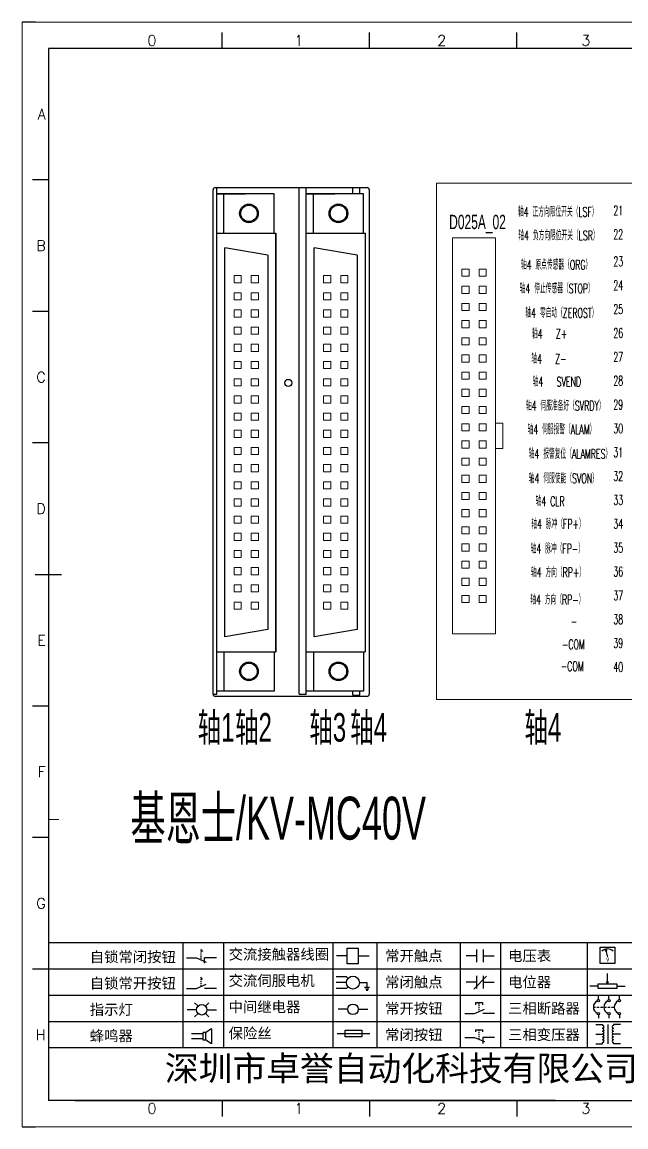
# Model space of a CAD drawing. Header units: millimetres. Extents: x 15130 to 37766, y 5931 to 11073.
# Drawn here: x 22576.8 to 22703.4, y 9752 to 9983.5 of the extents above; entities that cross this region are included whole.
import ezdxf
from ezdxf.enums import TextEntityAlignment as Align

# ---------------------------------------------------------------- set-up
doc = ezdxf.new("R2010")
doc.units = ezdxf.units.MM
doc.layers.add('1', color=3, linetype='Continuous', lineweight=20)
doc.layers.add('Dimension', color=3, linetype='Continuous', lineweight=13)
doc.layers.add('AE_BOR', color=1, linetype='Continuous')
doc.layers.add('Z_OM_GAIKEI', color=7, linetype='Continuous')
doc.styles.get("Standard").update_dxf_attribs({"font": ''})
doc.styles.add('WD', font='romans.shx', dxfattribs={"bigfont": 'gbcbig.shx'})
doc.styles.add('样式 8', font='arial.ttf')
doc.styles.add('汉字', font='')
doc.styles.get('Standard').set_extended_font_data('SimSun')
doc.styles.get('汉字').set_extended_font_data('新宋体')

# ---------------------------------------------------------------- blocks, each defined once
blk = doc.blocks.new('*U8')
at = {"linetype": 'ByBlock'}
for p, q in [((-1909.23, -780.45), (-1909.23, -780.67)), ((-1909.23, -780.45), (-1908.92, -780.84)), ((-1909.23, -780.84), (-1909.23, -781.05)), ((-1911.92, -782.07), (-1910.06, -782.07)), ((-1910.06, -782.07), (-1908.18, -782.88)), ((-1909.23, -781.23), (-1909.23, -781.44)), ((-1909.23, -781.61), (-1909.23, -781.83)), ((-1909.23, -782), (-1909.23, -782.21)), ((-1909.23, -782.38), (-1909.23, -782.43)), ((-1908.52, -783.07), (-1908.52, -782.07)), ((-1906.25, -782.07), (-1908.52, -782.07))]:
    blk.add_line(p, q, dxfattribs=at)
blk = doc.blocks.new('*U11')
at = {"linetype": 'ByBlock'}
for p, q in [((-1908.88, -791.17), (-1909.23, -790.71)), ((-1909.23, -790.71), (-1909.23, -790.92)), ((-1909.23, -791.09), (-1909.23, -791.31)), ((-1909.23, -791.48), (-1909.23, -791.69)), ((-1911.92, -792.89), (-1910.06, -792.89)), ((-1910.06, -792.89), (-1908.18, -792.08)), ((-1909.23, -791.86), (-1909.23, -792.08)), ((-1909.23, -792.25), (-1909.23, -792.47)), ((-1906.25, -792.89), (-1908.52, -792.89))]:
    blk.add_line(p, q, dxfattribs=at)
blk = doc.blocks.new('蜂鸣器')
at = {"linetype": 'ByBlock'}
for p, q in [((-1907.17, -795.53), (-1908.25, -796.26)), ((-1907.17, -795.53), (-1907.17, -798.41)), ((-1908.8, -796.48), (-1911.01, -796.48)), ((-1908.8, -797.46), (-1911.01, -797.46)), ((-1908.25, -796.26), (-1908.8, -796.26)), ((-1908.8, -797.68), (-1908.8, -796.26)), ((-1908.25, -797.68), (-1908.8, -797.68)), ((-1908.25, -797.68), (-1908.25, -796.26)), ((-1907.17, -798.41), (-1908.25, -797.68))]:
    blk.add_line(p, q, dxfattribs=at)
blk = doc.blocks.new('指示灯')
at = {"linetype": 'ByBlock'}
for p, q in [((-1854.25, -776.92), (-1856.06, -776.92)), ((-1854.62, -775.59), (-1853.97, -776.23)), ((-1851.9, -775.59), (-1852.54, -776.23)), ((-1852.26, -776.92), (-1850.45, -776.92)), ((-1854.62, -778.25), (-1853.97, -777.61)), ((-1851.9, -778.25), (-1852.54, -777.61))]:
    blk.add_line(p, q, dxfattribs=at)
blk.add_circle((-1853.26, -776.92), 0.992, dxfattribs=at)
blk = doc.blocks.new('交流接触器线圈')
at = {"linetype": 'ByBlock'}
for p, q in [((-1880.82, -781.77), (-1882.87, -781.77)), ((-1878.72, -781.77), (-1876.67, -781.77))]:
    blk.add_line(p, q, dxfattribs=at)
blk.add_lwpolyline([(-1880.82, -780.28), (-1878.72, -780.28), (-1878.72, -783.26), (-1880.82, -783.26)], close=True, dxfattribs=at)
blk = doc.blocks.new('交流伺服电机')
at = {"linetype": 'ByBlock'}
for p, q in [((-1880.97, -785.75), (-1882.94, -785.75)), ((-1880.97, -786.85), (-1882.94, -786.85)), ((-1880.97, -785.75), (-1880.65, -786.03)), ((-1878.49, -786.85), (-1877.07, -786.85)), ((-1877.07, -786.85), (-1877.07, -787.72)), ((-1880.97, -787.94), (-1882.94, -787.94)), ((-1880.97, -787.94), (-1880.65, -787.67)), ((-1877.54, -787.72), (-1876.59, -787.72)), ((-1877.38, -788.01), (-1876.75, -788.01)), ((-1877.23, -788.29), (-1876.9, -788.29))]:
    blk.add_line(p, q, dxfattribs=at)
blk.add_circle((-1879.73, -786.85), 1.24, dxfattribs=at)
blk = doc.blocks.new('中间继电器')
at = {"linetype": 'ByBlock'}
for p, q in [((-1880.72, -791.92), (-1882.54, -791.92)), ((-1878.74, -791.92), (-1876.92, -791.92))]:
    blk.add_line(p, q, dxfattribs=at)
blk.add_circle((-1879.73, -791.92), 0.992, dxfattribs=at)
blk = doc.blocks.new('保险丝')
at = {"linetype": 'ByBlock'}
blk.add_line((-1882.72, -796.49), (-1876.55, -796.49), dxfattribs=at)
blk.add_lwpolyline([(-1881.2, -795.86), (-1878.06, -795.86), (-1878.06, -797.12), (-1881.2, -797.12)], close=True, dxfattribs=at)
blk = doc.blocks.new('常开按钮')
at = {"linetype": 'ByBlock'}
for p, q in [((-1910.06, -787.73), (-1908.18, -786.93)), ((-1909.9, -785.68), (-1908.56, -785.68)), ((-1909.9, -785.68), (-1909.9, -786.07)), ((-1909.23, -785.68), (-1909.23, -785.89)), ((-1909.23, -786.06), (-1909.23, -786.28)), ((-1909.23, -786.45), (-1909.23, -786.67)), ((-1909.23, -786.84), (-1909.23, -787.05)), ((-1909.23, -787.22), (-1909.23, -787.38)), ((-1908.56, -785.68), (-1908.56, -786.07)), ((-1911.92, -787.73), (-1910.06, -787.73)), ((-1906.25, -787.73), (-1908.52, -787.73))]:
    blk.add_line(p, q, dxfattribs=at)
blk = doc.blocks.new('常开触点')
at = {"linetype": 'ByBlock'}
for p, q in [((-1853.82, -782.99), (-1853.82, -780.56)), ((-1852.6, -782.99), (-1852.6, -780.56)), ((-1853.82, -781.77), (-1855.88, -781.77)), ((-1852.6, -781.77), (-1850.55, -781.77))]:
    blk.add_line(p, q, dxfattribs=at)
blk = doc.blocks.new('常闭触点')
at = {"linetype": 'ByBlock'}
for p, q in [((-1853.82, -786.77), (-1855.88, -786.77)), ((-1852.01, -785.66), (-1854.43, -788.1)), ((-1853.82, -787.99), (-1853.82, -785.56)), ((-1852.6, -787.99), (-1852.6, -785.56)), ((-1852.6, -786.77), (-1850.55, -786.77))]:
    blk.add_line(p, q, dxfattribs=at)
blk = doc.blocks.new('常闭按钮')
at = {"linetype": 'ByBlock'}
for p, q in [((-1854.11, -790.83), (-1852.77, -790.83)), ((-1854.11, -790.83), (-1854.11, -791.22)), ((-1853.44, -790.83), (-1853.44, -791.04)), ((-1853.44, -791.21), (-1853.44, -791.43)), ((-1853.44, -791.6), (-1853.44, -791.82)), ((-1852.77, -790.83), (-1852.77, -791.22)), ((-1856.13, -792.28), (-1854.28, -792.28)), ((-1854.28, -792.28), (-1852.4, -793.09)), ((-1853.44, -791.99), (-1853.44, -792.2)), ((-1853.44, -792.37), (-1853.44, -792.53)), ((-1850.47, -792.28), (-1852.73, -792.28)), ((-1852.73, -792.28), (-1852.73, -793.43))]:
    blk.add_line(p, q, dxfattribs=at)
blk = doc.blocks.new('电压表')
at = {"linetype": 'ByBlock'}
for p, q in [((-1814.84, -780.75), (-1814.91, -781.13)), ((-1814.6, -781.05), (-1814.91, -781.13)), ((-1814.84, -780.75), (-1814.46, -782.26)), ((-1814.84, -780.75), (-1814.6, -781.05))]:
    blk.add_line(p, q, dxfattribs=at)
blk.add_lwpolyline([(-1815.84, -780.34), (-1813.07, -780.34), (-1813.07, -783.49), (-1815.84, -783.49)], close=True, dxfattribs=at)
blk.add_arc((-1814.46, -782.26), 1.56, 46.8313, 133.1687, dxfattribs=at)
at = {"linetype": 'ByBlock', "insert": (-1814.7, -782.39), "char_height": 0.75, "width": 0.6768, "attachment_point": 1}
blk.add_mtext('V', dxfattribs=at)
blk = doc.blocks.new('电位器')
at = {"linetype": 'ByBlock'}
for p, q in [((-1814.45, -787.3), (-1814.45, -785.39)), ((-1814.45, -787.3), (-1814.62, -786.96)), ((-1814.62, -786.96), (-1814.27, -786.96)), ((-1814.45, -787.3), (-1814.27, -786.96)), ((-1816.21, -787.75), (-1817.79, -787.75)), ((-1812.68, -787.75), (-1811.1, -787.75))]:
    blk.add_line(p, q, dxfattribs=at)
blk.add_lwpolyline([(-1816.21, -787.3), (-1812.68, -787.3), (-1812.68, -788.2), (-1816.21, -788.2)], close=True, dxfattribs=at)
blk = doc.blocks.new('三相断路器')
at = {"linetype": 'ByBlock'}
for p, q in [((-1816.17, -790.33), (-1816.17, -789.7)), ((-1814.17, -790.33), (-1814.17, -789.7)), ((-1812.18, -790.33), (-1812.18, -789.7)), ((-1817.14, -791.74), (-1816.72, -791.74)), ((-1816.45, -791.74), (-1816.03, -791.74)), ((-1816.17, -793.19), (-1816.17, -793.83)), ((-1815.76, -791.74), (-1815.34, -791.74)), ((-1815.07, -791.74), (-1814.65, -791.74)), ((-1814.38, -791.74), (-1813.96, -791.74)), ((-1814.17, -793.19), (-1814.17, -793.83)), ((-1813.69, -791.74), (-1813.27, -791.74)), ((-1812.18, -793.19), (-1812.18, -793.83))]:
    blk.add_line(p, q, dxfattribs=at)
for centre in [(-1816.17, -790.55), (-1814.17, -790.55), (-1812.18, -790.55), (-1816.17, -792.98), (-1814.17, -792.98), (-1812.18, -792.98)]:
    blk.add_circle(centre, 0.219, dxfattribs=at)
for centre in [(-1815.81, -791.74), (-1813.82, -791.74), (-1811.83, -791.74)]:
    blk.add_arc(centre, 1.32, 115.5791, 244.4209, dxfattribs=at)
blk = doc.blocks.new('三相变压器')
at = {"linetype": 'ByBlock'}
for p, q in [((-1816.69, -795.03), (-1815.37, -795.03)), ((-1815.37, -795.03), (-1815.37, -795.24)), ((-1814.34, -798.7), (-1814.34, -795.04)), ((-1812, -795.03), (-1813.32, -795.03)), ((-1813.32, -795.03), (-1813.32, -795.24)), ((-1816.69, -796.87), (-1815.37, -796.87)), ((-1812, -796.87), (-1813.32, -796.87)), ((-1816.69, -798.71), (-1815.37, -798.71)), ((-1815.37, -798.71), (-1815.37, -798.5)), ((-1813.32, -798.71), (-1813.32, -798.5)), ((-1812, -798.71), (-1813.32, -798.71))]:
    blk.add_line(p, q, dxfattribs=at)
for centre, start, end in [((-1815.37, -795.51), 270, 90), ((-1815.37, -796.06), 270, 90), ((-1813.32, -795.51), 90, 270), ((-1813.32, -796.06), 90, 270), ((-1815.37, -796.6), 270, 90), ((-1815.37, -797.14), 270, 90), ((-1815.37, -797.68), 270, 90), ((-1815.37, -798.23), 270, 90), ((-1813.32, -796.6), 90, 270), ((-1813.32, -797.14), 90, 270), ((-1813.32, -797.68), 90, 270), ((-1813.32, -798.23), 90, 270)]:
    blk.add_arc(centre, 0.271, start, end, dxfattribs=at)
blk = doc.blocks.new('电控横A4')
for p, q in [((292, -5), (5, -5)), ((5, -5), (5, -205)), ((10.03, -205), (289.53, -205))]:
    blk.add_line(p, q)
at = {"lineweight": 9, "ltscale": 0.1}
for p, q in [((5, -151.57), (7, -151.57)), ((101.34, -205), (130.8, -205))]:
    blk.add_line(p, q, dxfattribs=at)
at = {"linetype": 'ByBlock'}
for p, q in [((292, -175), (5, -175)), ((292, -180), (5, -180)), ((292, -185), (5, -185)), ((292, -190), (5, -190)), ((292, -195), (5, -195))]:
    blk.add_line(p, q, dxfattribs=at)
at = {"color": 0, "lineweight": -2}
for p, q in [((30.58, -175), (30.58, -195)), ((38.26, -175), (38.26, -195)), ((59.05, -175), (59.05, -195)), ((67.4, -175), (67.4, -195)), ((83.26, -175), (83.26, -195)), ((90.91, -175), (90.91, -195)), ((107.4, -175), (107.4, -195))]:
    blk.add_line(p, q, dxfattribs=at)
at = {"color": 0, "ltscale": 2}
blk.add_line((101.34, -205), (5, -205), dxfattribs=at)
at = {"layer": 'AE_BOR', "lineweight": 30}
for p, q in [((2.53, 0), (0, 0)), ((0, -210), (2.53, -210))]:
    blk.add_line(p, q, dxfattribs=at)
at = {"layer": 'AE_BOR', "color": 1, "lineweight": 15}
for p, q in [((0, 0), (297, 0)), ((0, -210), (0, 0)), ((297, -210), (0, -210))]:
    blk.add_line(p, q, dxfattribs=at)
at = {"layer": 'AE_BOR'}
for p, q in [((38.03, -5), (38.03, -2)), ((66.03, -5), (66.03, -2)), ((94.03, -5), (94.03, -2)), ((5, -30), (2, -30)), ((5, -55), (2, -55)), ((5, -80), (2, -80)), ((5, -130), (2, -130)), ((5, -155), (2, -155)), ((5, -180), (2, -180)), ((38.03, -205), (38.03, -208)), ((66.03, -205), (66.03, -208)), ((94.03, -205), (94.03, -208))]:
    blk.add_line(p, q, dxfattribs=at)
at = {"layer": 'AE_BOR', "color": 2, "lineweight": 30}
blk.add_line((2.5, -105), (7.5, -105), dxfattribs=at)
at = {"linetype": 'ByBlock'}
for name, p in [('*U8', (1943.19, 604.18)), ('交流接触器线圈', (1942.62, 604.27)), ('常开触点', (1940.27, 604.3)), ('电压表', (1925.71, 604.52)), ('*U11', (1943.19, 609.18)), ('交流伺服电机', (1942.62, 604.27)), ('常闭触点', (1940.27, 604.3)), ('电位器', (1925.71, 604.52)), ('指示灯', (1887.41, 589.18)), ('中间继电器', (1942.62, 604.27)), ('常开按钮', (1996.06, 599.3)), ('三相断路器', (1925.71, 604.52)), ('三相变压器', (1925.71, 604.52)), ('蜂鸣器', (1943.19, 604.18)), ('保险丝', (1942.62, 604.27)), ('常闭按钮', (1940.27, 599.3))]:
    blk.add_blockref(name, p, dxfattribs=at)
at = {"char_height": 2, "attachment_point": 1, "style": '汉字'}
for s, insert in [('{\\fKaiTi_GB2312|b0|i0|c134|p49;自锁常闭按钮}', (12.86, -176.69)), ('{\\fKaiTi_GB2312|b0|i0|c134|p49;交流接触器线圈}', (39.25, -176.19)), ('{\\fKaiTi_GB2312|b0|i0|c134|p49;常开触点}', (69.01, -176.48)), ('{\\fKaiTi_GB2312|b0|i0|c134|p49;电压表}', (92.37, -176.47)), ('{\\fKaiTi_GB2312|b0|i0|c134|p49;自锁常开按钮}', (12.86, -181.69)), ('{\\fKaiTi_GB2312|b0|i0|c134|p49;交流伺服电机}', (39.25, -181.19)), ('{\\fKaiTi_GB2312|b0|i0|c134|p49;常闭触点}', (69.01, -181.48)), ('{\\fKaiTi_GB2312|b0|i0|c134|p49;电位器}', (92.37, -181.47)), ('{\\fKaiTi_GB2312|b0|i0|c134|p49;指示灯}', (12.86, -186.69)), ('{\\fKaiTi_GB2312|b0|i0|c134|p49;中间继电器}', (39.25, -186.19)), ('{\\fKaiTi_GB2312|b0|i0|c134|p49;常开按钮}', (69.01, -186.48)), ('{\\fKaiTi_GB2312|b0|i0|c134|p49;三相断路器}', (92.37, -186.47)), ('{\\fKaiTi_GB2312|b0|i0|c134|p49;保险丝}', (39.25, -191.19)), ('{\\fKaiTi_GB2312|b0|i0|c134|p49;蜂鸣器}', (12.86, -191.69)), ('{\\fKaiTi_GB2312|b0|i0|c134|p49;常闭按钮}', (69.01, -191.48)), ('{\\fKaiTi_GB2312|b0|i0|c134|p49;三相变压器}', (92.37, -191.47))]:
    blk.add_mtext(s, dxfattribs=dict(at, insert=insert))
at = {"color": 0, "lineweight": -2, "insert": (27.14, -196.53), "char_height": 4.7064, "width": 96.1138, "attachment_point": 1}
blk.add_mtext('深圳市卓誉自动化科技有限公司', dxfattribs=at)
at = {"layer": 'AE_BOR', "style": 'WD'}
for s, p in [('0', (24.67, -4.5)), ('1', (52.6, -4.5)), ('2', (79.75, -4.5)), ('3', (107.15, -4.5)), ('0', (24.67, -207.5)), ('1', (52.6, -207.5)), ('2', (79.75, -207.5)), ('3', (107.15, -207.5))]:
    blk.add_text(s, height=2, dxfattribs=at).set_placement(p, align=Align.CENTER)
for s, p in [('A', (4.5, -17.5)), ('B', (4.5, -42.5)), ('C', (4.5, -67.5)), ('D', (4.5, -92.5)), ('E', (4.5, -117.5)), ('F', (4.5, -142.5)), ('G', (4.5, -167.5)), ('H', (4.5, -192.5))]:
    blk.add_text(s, height=2, dxfattribs=at).set_placement(p, align=Align.MIDDLE_RIGHT)

msp = doc.modelspace()

# ---------------------------------------------------------------- linework, layer by layer
at = {"lineweight": 0}
for points in [[(22667.051, 9855.295), (22667.051, 9938.245), (22676.051, 9938.245), (22676.051, 9855.295)], [(22621.254, 9930.349), (22622.754, 9930.349), (22622.754, 9928.849), (22621.254, 9928.849)], [(22624.854, 9930.349), (22626.354, 9930.349), (22626.354, 9928.849), (22624.854, 9928.849)], [(22640.004, 9930.349), (22641.504, 9930.349), (22641.504, 9928.849), (22640.004, 9928.849)], [(22643.604, 9930.349), (22645.104, 9930.349), (22645.104, 9928.849), (22643.604, 9928.849)], [(22670.501, 9930.22), (22669.001, 9930.22), (22669.001, 9931.72), (22670.501, 9931.72)], [(22674.101, 9930.22), (22672.601, 9930.22), (22672.601, 9931.72), (22674.101, 9931.72)], [(22670.501, 9926.62), (22669.001, 9926.62), (22669.001, 9928.12), (22670.501, 9928.12)], [(22674.101, 9926.62), (22672.601, 9926.62), (22672.601, 9928.12), (22674.101, 9928.12)], [(22621.254, 9926.749), (22622.754, 9926.749), (22622.754, 9925.249), (22621.254, 9925.249)], [(22624.854, 9926.749), (22626.354, 9926.749), (22626.354, 9925.249), (22624.854, 9925.249)], [(22640.004, 9926.749), (22641.504, 9926.749), (22641.504, 9925.249), (22640.004, 9925.249)], [(22643.604, 9926.749), (22645.104, 9926.749), (22645.104, 9925.249), (22643.604, 9925.249)], [(22670.501, 9923.02), (22669.001, 9923.02), (22669.001, 9924.52), (22670.501, 9924.52)], [(22674.101, 9923.02), (22672.601, 9923.02), (22672.601, 9924.52), (22674.101, 9924.52)], [(22621.254, 9923.149), (22622.754, 9923.149), (22622.754, 9921.649), (22621.254, 9921.649)], [(22624.854, 9923.149), (22626.354, 9923.149), (22626.354, 9921.649), (22624.854, 9921.649)], [(22640.004, 9923.149), (22641.504, 9923.149), (22641.504, 9921.649), (22640.004, 9921.649)], [(22643.604, 9923.149), (22645.104, 9923.149), (22645.104, 9921.649), (22643.604, 9921.649)], [(22670.501, 9919.42), (22669.001, 9919.42), (22669.001, 9920.92), (22670.501, 9920.92)], [(22674.101, 9919.42), (22672.601, 9919.42), (22672.601, 9920.92), (22674.101, 9920.92)], [(22621.254, 9919.549), (22622.754, 9919.549), (22622.754, 9918.049), (22621.254, 9918.049)], [(22624.854, 9919.549), (22626.354, 9919.549), (22626.354, 9918.049), (22624.854, 9918.049)], [(22640.004, 9919.549), (22641.504, 9919.549), (22641.504, 9918.049), (22640.004, 9918.049)], [(22643.604, 9919.549), (22645.104, 9919.549), (22645.104, 9918.049), (22643.604, 9918.049)], [(22670.501, 9915.82), (22669.001, 9915.82), (22669.001, 9917.32), (22670.501, 9917.32)], [(22674.101, 9915.82), (22672.601, 9915.82), (22672.601, 9917.32), (22674.101, 9917.32)], [(22621.254, 9915.949), (22622.754, 9915.949), (22622.754, 9914.449), (22621.254, 9914.449)], [(22624.854, 9915.949), (22626.354, 9915.949), (22626.354, 9914.449), (22624.854, 9914.449)], [(22640.004, 9915.949), (22641.504, 9915.949), (22641.504, 9914.449), (22640.004, 9914.449)], [(22643.604, 9915.949), (22645.104, 9915.949), (22645.104, 9914.449), (22643.604, 9914.449)], [(22621.254, 9912.349), (22622.754, 9912.349), (22622.754, 9910.849), (22621.254, 9910.849)], [(22624.854, 9912.349), (22626.354, 9912.349), (22626.354, 9910.849), (22624.854, 9910.849)], [(22640.004, 9912.349), (22641.504, 9912.349), (22641.504, 9910.849), (22640.004, 9910.849)], [(22643.604, 9912.349), (22645.104, 9912.349), (22645.104, 9910.849), (22643.604, 9910.849)], [(22670.501, 9912.22), (22669.001, 9912.22), (22669.001, 9913.72), (22670.501, 9913.72)], [(22674.101, 9912.22), (22672.601, 9912.22), (22672.601, 9913.72), (22674.101, 9913.72)], [(22670.501, 9908.62), (22669.001, 9908.62), (22669.001, 9910.12), (22670.501, 9910.12)], [(22674.101, 9908.62), (22672.601, 9908.62), (22672.601, 9910.12), (22674.101, 9910.12)], [(22621.254, 9908.749), (22622.754, 9908.749), (22622.754, 9907.249), (22621.254, 9907.249)], [(22624.854, 9908.749), (22626.354, 9908.749), (22626.354, 9907.249), (22624.854, 9907.249)], [(22640.004, 9908.749), (22641.504, 9908.749), (22641.504, 9907.249), (22640.004, 9907.249)], [(22643.604, 9908.749), (22645.104, 9908.749), (22645.104, 9907.249), (22643.604, 9907.249)], [(22621.254, 9905.149), (22622.754, 9905.149), (22622.754, 9903.649), (22621.254, 9903.649)], [(22624.854, 9905.149), (22626.354, 9905.149), (22626.354, 9903.649), (22624.854, 9903.649)], [(22640.004, 9905.149), (22641.504, 9905.149), (22641.504, 9903.649), (22640.004, 9903.649)], [(22643.604, 9905.149), (22645.104, 9905.149), (22645.104, 9903.649), (22643.604, 9903.649)], [(22670.501, 9905.02), (22669.001, 9905.02), (22669.001, 9906.52), (22670.501, 9906.52)], [(22674.101, 9905.02), (22672.601, 9905.02), (22672.601, 9906.52), (22674.101, 9906.52)], [(22670.501, 9901.42), (22669.001, 9901.42), (22669.001, 9902.92), (22670.501, 9902.92)], [(22674.101, 9901.42), (22672.601, 9901.42), (22672.601, 9902.92), (22674.101, 9902.92)], [(22621.254, 9901.549), (22622.754, 9901.549), (22622.754, 9900.049), (22621.254, 9900.049)], [(22624.854, 9901.549), (22626.354, 9901.549), (22626.354, 9900.049), (22624.854, 9900.049)], [(22640.004, 9901.549), (22641.504, 9901.549), (22641.504, 9900.049), (22640.004, 9900.049)], [(22643.604, 9901.549), (22645.104, 9901.549), (22645.104, 9900.049), (22643.604, 9900.049)], [(22621.254, 9897.949), (22622.754, 9897.949), (22622.754, 9896.449), (22621.254, 9896.449)], [(22624.854, 9897.949), (22626.354, 9897.949), (22626.354, 9896.449), (22624.854, 9896.449)], [(22640.004, 9897.949), (22641.504, 9897.949), (22641.504, 9896.449), (22640.004, 9896.449)], [(22643.604, 9897.949), (22645.104, 9897.949), (22645.104, 9896.449), (22643.604, 9896.449)], [(22670.501, 9897.82), (22669.001, 9897.82), (22669.001, 9899.32), (22670.501, 9899.32)], [(22674.101, 9897.82), (22672.601, 9897.82), (22672.601, 9899.32), (22674.101, 9899.32)], [(22677.551, 9894.145), (22676.051, 9894.145), (22676.051, 9899.395), (22677.551, 9899.395)], [(22670.501, 9894.22), (22669.001, 9894.22), (22669.001, 9895.72), (22670.501, 9895.72)], [(22674.101, 9894.22), (22672.601, 9894.22), (22672.601, 9895.72), (22674.101, 9895.72)], [(22621.254, 9894.349), (22622.754, 9894.349), (22622.754, 9892.849), (22621.254, 9892.849)], [(22624.854, 9894.349), (22626.354, 9894.349), (22626.354, 9892.849), (22624.854, 9892.849)], [(22640.004, 9894.349), (22641.504, 9894.349), (22641.504, 9892.849), (22640.004, 9892.849)], [(22643.604, 9894.349), (22645.104, 9894.349), (22645.104, 9892.849), (22643.604, 9892.849)], [(22621.254, 9890.749), (22622.754, 9890.749), (22622.754, 9889.249), (22621.254, 9889.249)], [(22624.854, 9890.749), (22626.354, 9890.749), (22626.354, 9889.249), (22624.854, 9889.249)], [(22640.004, 9890.749), (22641.504, 9890.749), (22641.504, 9889.249), (22640.004, 9889.249)], [(22643.604, 9890.749), (22645.104, 9890.749), (22645.104, 9889.249), (22643.604, 9889.249)], [(22670.501, 9890.62), (22669.001, 9890.62), (22669.001, 9892.12), (22670.501, 9892.12)], [(22674.101, 9890.62), (22672.601, 9890.62), (22672.601, 9892.12), (22674.101, 9892.12)], [(22670.501, 9887.02), (22669.001, 9887.02), (22669.001, 9888.52), (22670.501, 9888.52)], [(22674.101, 9887.02), (22672.601, 9887.02), (22672.601, 9888.52), (22674.101, 9888.52)], [(22621.254, 9887.149), (22622.754, 9887.149), (22622.754, 9885.649), (22621.254, 9885.649)], [(22624.854, 9887.149), (22626.354, 9887.149), (22626.354, 9885.649), (22624.854, 9885.649)], [(22640.004, 9887.149), (22641.504, 9887.149), (22641.504, 9885.649), (22640.004, 9885.649)], [(22643.604, 9887.149), (22645.104, 9887.149), (22645.104, 9885.649), (22643.604, 9885.649)], [(22670.501, 9883.42), (22669.001, 9883.42), (22669.001, 9884.92), (22670.501, 9884.92)], [(22674.101, 9883.42), (22672.601, 9883.42), (22672.601, 9884.92), (22674.101, 9884.92)], [(22621.254, 9883.549), (22622.754, 9883.549), (22622.754, 9882.049), (22621.254, 9882.049)], [(22624.854, 9883.549), (22626.354, 9883.549), (22626.354, 9882.049), (22624.854, 9882.049)], [(22640.004, 9883.549), (22641.504, 9883.549), (22641.504, 9882.049), (22640.004, 9882.049)], [(22643.604, 9883.549), (22645.104, 9883.549), (22645.104, 9882.049), (22643.604, 9882.049)], [(22621.254, 9879.949), (22622.754, 9879.949), (22622.754, 9878.449), (22621.254, 9878.449)], [(22624.854, 9879.949), (22626.354, 9879.949), (22626.354, 9878.449), (22624.854, 9878.449)], [(22640.004, 9879.949), (22641.504, 9879.949), (22641.504, 9878.449), (22640.004, 9878.449)], [(22643.604, 9879.949), (22645.104, 9879.949), (22645.104, 9878.449), (22643.604, 9878.449)], [(22670.501, 9879.82), (22669.001, 9879.82), (22669.001, 9881.32), (22670.501, 9881.32)], [(22674.101, 9879.82), (22672.601, 9879.82), (22672.601, 9881.32), (22674.101, 9881.32)], [(22670.501, 9876.22), (22669.001, 9876.22), (22669.001, 9877.72), (22670.501, 9877.72)], [(22674.101, 9876.22), (22672.601, 9876.22), (22672.601, 9877.72), (22674.101, 9877.72)], [(22621.254, 9876.349), (22622.754, 9876.349), (22622.754, 9874.849), (22621.254, 9874.849)], [(22624.854, 9876.349), (22626.354, 9876.349), (22626.354, 9874.849), (22624.854, 9874.849)], [(22640.004, 9876.349), (22641.504, 9876.349), (22641.504, 9874.849), (22640.004, 9874.849)], [(22643.604, 9876.349), (22645.104, 9876.349), (22645.104, 9874.849), (22643.604, 9874.849)], [(22621.254, 9872.749), (22622.754, 9872.749), (22622.754, 9871.249), (22621.254, 9871.249)], [(22624.854, 9872.749), (22626.354, 9872.749), (22626.354, 9871.249), (22624.854, 9871.249)], [(22640.004, 9872.749), (22641.504, 9872.749), (22641.504, 9871.249), (22640.004, 9871.249)], [(22643.604, 9872.749), (22645.104, 9872.749), (22645.104, 9871.249), (22643.604, 9871.249)], [(22670.501, 9872.62), (22669.001, 9872.62), (22669.001, 9874.12), (22670.501, 9874.12)], [(22674.101, 9872.62), (22672.601, 9872.62), (22672.601, 9874.12), (22674.101, 9874.12)], [(22670.501, 9869.02), (22669.001, 9869.02), (22669.001, 9870.52), (22670.501, 9870.52)], [(22674.101, 9869.02), (22672.601, 9869.02), (22672.601, 9870.52), (22674.101, 9870.52)], [(22621.254, 9869.149), (22622.754, 9869.149), (22622.754, 9867.649), (22621.254, 9867.649)], [(22624.854, 9869.149), (22626.354, 9869.149), (22626.354, 9867.649), (22624.854, 9867.649)], [(22640.004, 9869.149), (22641.504, 9869.149), (22641.504, 9867.649), (22640.004, 9867.649)], [(22643.604, 9869.149), (22645.104, 9869.149), (22645.104, 9867.649), (22643.604, 9867.649)], [(22621.254, 9865.549), (22622.754, 9865.549), (22622.754, 9864.049), (22621.254, 9864.049)], [(22624.854, 9865.549), (22626.354, 9865.549), (22626.354, 9864.049), (22624.854, 9864.049)], [(22640.004, 9865.549), (22641.504, 9865.549), (22641.504, 9864.049), (22640.004, 9864.049)], [(22643.604, 9865.549), (22645.104, 9865.549), (22645.104, 9864.049), (22643.604, 9864.049)], [(22670.501, 9865.42), (22669.001, 9865.42), (22669.001, 9866.92), (22670.501, 9866.92)], [(22674.101, 9865.42), (22672.601, 9865.42), (22672.601, 9866.92), (22674.101, 9866.92)], [(22670.501, 9861.82), (22669.001, 9861.82), (22669.001, 9863.32), (22670.501, 9863.32)], [(22674.101, 9861.82), (22672.601, 9861.82), (22672.601, 9863.32), (22674.101, 9863.32)], [(22621.254, 9861.949), (22622.754, 9861.949), (22622.754, 9860.449), (22621.254, 9860.449)], [(22624.854, 9861.949), (22626.354, 9861.949), (22626.354, 9860.449), (22624.854, 9860.449)], [(22640.004, 9861.949), (22641.504, 9861.949), (22641.504, 9860.449), (22640.004, 9860.449)], [(22643.604, 9861.949), (22645.104, 9861.949), (22645.104, 9860.449), (22643.604, 9860.449)]]:
    msp.add_lwpolyline(points, close=True, dxfattribs=at)
at = {"layer": '1', "color": 0, "linetype": 'Continuous', "lineweight": 13}
msp.add_lwpolyline([(22712.511, 9949.738), (22663.662, 9949.738), (22663.662, 9841.502), (22712.511, 9841.502)], close=True, dxfattribs=at)
at = {"layer": 'Z_OM_GAIKEI'}
for p, q in [((22617.317, 9948.802), (22649.117, 9948.802)), ((22617.617, 9842.602), (22617.617, 9948.802)), ((22634.867, 9842.602), (22634.867, 9948.802)), ((22636.367, 9842.602), (22636.367, 9948.802)), ((22646.117, 9947.51), (22646.117, 9948.802)), ((22647.617, 9947.51), (22647.617, 9948.802)), ((22616.867, 9842.602), (22616.867, 9948.352)), ((22629.616, 9947.51), (22617.616, 9947.51)), ((22617.617, 9947.509), (22623.617, 9947.509)), ((22617.617, 9843.289), (22617.617, 9947.509)), ((22619.116, 9939.259), (22619.116, 9947.509)), ((22629.616, 9939.259), (22629.616, 9947.509)), ((22648.366, 9947.51), (22636.366, 9947.51)), ((22636.367, 9947.509), (22642.367, 9947.509)), ((22636.367, 9843.289), (22636.367, 9947.509)), ((22637.866, 9939.259), (22637.866, 9947.509)), ((22648.366, 9939.259), (22648.366, 9947.509)), ((22649.567, 9948.352), (22649.567, 9842.602)), ((22617.616, 9939.259), (22629.991, 9939.259)), ((22617.617, 9939.259), (22629.992, 9939.259)), ((22629.991, 9851.539), (22629.991, 9939.259)), ((22629.992, 9939.259), (22629.992, 9851.539)), ((22636.366, 9939.259), (22648.741, 9939.259)), ((22636.367, 9939.259), (22648.742, 9939.259)), ((22648.742, 9939.259), (22648.742, 9851.539)), ((22628.304, 9934.64), (22619.304, 9936.14)), ((22619.304, 9854.659), (22619.304, 9936.14)), ((22638.054, 9854.659), (22638.054, 9936.14)), ((22647.054, 9934.64), (22638.054, 9936.14)), ((22628.304, 9934.64), (22628.304, 9856.159)), ((22647.054, 9934.64), (22647.054, 9856.159)), ((22628.304, 9856.159), (22619.304, 9854.659)), ((22647.054, 9856.159), (22638.054, 9854.659)), ((22617.617, 9851.539), (22629.992, 9851.539)), ((22619.116, 9851.539), (22619.116, 9843.29)), ((22629.616, 9851.539), (22629.616, 9843.29)), ((22636.367, 9851.539), (22648.742, 9851.539)), ((22637.866, 9851.539), (22637.866, 9843.29)), ((22648.366, 9851.539), (22648.366, 9843.29)), ((22616.867, 9842.602), (22617.617, 9842.602)), ((22649.117, 9842.152), (22617.317, 9842.152)), ((22629.616, 9843.289), (22617.616, 9843.289)), ((22634.867, 9842.602), (22636.367, 9842.602)), ((22648.366, 9843.289), (22636.366, 9843.289)), ((22646.117, 9842.452), (22646.117, 9843.289)), ((22646.117, 9842.452), (22647.617, 9842.452)), ((22647.617, 9842.452), (22647.617, 9843.289))]:
    msp.add_line(p, q, dxfattribs=at)
for centre, radius in [((22624.366, 9943.384), 1.95), ((22624.366, 9943.384), 1.725), ((22643.116, 9943.384), 1.95), ((22643.116, 9943.384), 1.725), ((22632.617, 9907.852), 0.75), ((22624.366, 9847.415), 1.95), ((22624.366, 9847.415), 1.725), ((22643.116, 9847.415), 1.95), ((22643.116, 9847.415), 1.725)]:
    msp.add_circle(centre, radius, dxfattribs=at)
for centre, start, end in [((22617.317, 9948.352), 90, 180.00001), ((22649.117, 9948.352), 0, 90), ((22617.317, 9842.602), 180.00001, 270), ((22649.117, 9842.602), 270, 0)]:
    msp.add_arc(centre, 0.45, start, end, dxfattribs=at)

# ---------------------------------------------------------------- block references
at = {"xscale": 1.1025, "yscale": 1.1025, "zscale": 1.1025}
msp.add_blockref('电控横A4', (22576.831, 9983.476), dxfattribs=at)

# ---------------------------------------------------------------- texts
at = {"lineweight": 0, "style": 'WD', "width": 0.6}
for s, p in [('轴4 正方向限位开关（LSF）', (22689.085, 9943.876)), ('21', (22701.754, 9944.006)), ('轴4 负方向限位开关（LSR）', (22689.223, 9938.942)), ('22', (22701.754, 9939.006)), ('轴4 原点传感器（ORG）', (22688.726, 9932.796)), ('23', (22701.754, 9933.321)), ('轴4 停止传感器（STOP）', (22688.864, 9927.84)), ('24', (22701.754, 9928.321)), ('轴4 零启动（ZEROST）', (22689.846, 9922.711)), ('25', (22701.754, 9923.321)), ('轴4   Z+', (22687.37, 9918.317)), ('26', (22701.754, 9918.321)), ('轴4   Z-', (22687.232, 9913.076)), ('27', (22701.754, 9913.321)), ('轴4   SVEND', (22688.904, 9908.307)), ('28', (22701.754, 9908.321)), ('轴4 伺服准备好（SVRDY）', (22690.652, 9903.254)), ('29', (22701.754, 9903.321)), ('轴4 伺服报警（ALAM）', (22689.855, 9898.298)), ('30', (22701.754, 9898.321)), ('轴4 报警复位（ALAMRES）', (22691.638, 9893.169)), ('31', (22701.754, 9893.321)), ('轴4 伺服使能（SVON）', (22690.248, 9888.026)), ('32', (22701.754, 9888.321)), ('轴4 CLR', (22687.482, 9883.235)), ('33', (22701.754, 9883.321)), ('轴4 脉冲（FP+）', (22689.12, 9878.466)), ('34', (22701.754, 9878.321)), ('轴4 脉冲（FP-）', (22688.982, 9873.301)), ('35', (22701.754, 9873.321)), ('轴4 方向（RP+）', (22689.12, 9868.345)), ('36', (22701.754, 9868.321)), ('轴4 方向（RP-）', (22688.982, 9862.618)), ('37', (22701.754, 9863.321)), ('38', (22701.754, 9858.321)), ('-', (22692.485, 9857.849)), ('-COM', (22692.347, 9853.058)), ('39', (22701.754, 9853.321)), ('-COM', (22692.114, 9848.479)), ('40', (22701.754, 9848.321))]:
    msp.add_text(s, height=2, dxfattribs=at).set_placement(p, align=Align.MIDDLE)
at = {"layer": 'Dimension', "lineweight": 0, "style": '样式 8', "width": 0.6}
for s, height, p in [('D025A_02', 3, (22666.323, 9940.091)), ('轴1', 6, (22613.617, 9832.678)), ('轴2', 6, (22621.461, 9832.678)), ('轴3', 6, (22637.027, 9832.678)), ('轴4', 6, (22645.586, 9832.678)), ('轴4', 6, (22682.108, 9832.678)), ('基恩士/KV-MC40V ', 9, (22599.548, 9812.153))]:
    msp.add_text(s, height=height, dxfattribs=at).set_placement(p)

doc.saveas('drawing.dxf')
